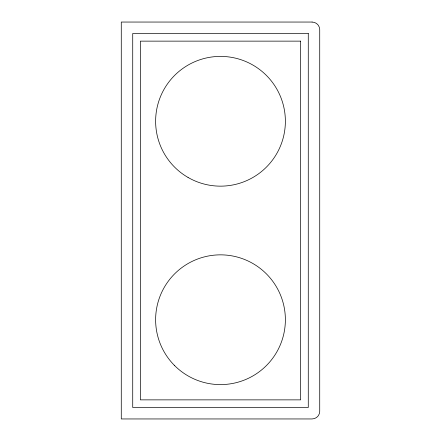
<?xml version="1.0" encoding="UTF-8"?>
<svg xmlns="http://www.w3.org/2000/svg" width="441" height="441" viewBox="0 0 441 441"><rect width="100%" height="100%" fill="white"/><g stroke="black" fill="none" stroke-linecap="round" stroke-linejoin="round"><path stroke-width="0.66" d="M312.09 22.05L121.275 22.05L121.275 418.95L312.09 418.95A7.635 7.635 0 0 0 319.725 411.315L319.725 29.685A7.635 7.635 0 0 0 312.09 22.05M308.276 33.499L132.724 33.499L132.724 407.501L308.276 407.501L308.276 33.499M300.641 41.134L140.359 41.134L140.359 399.866L300.641 399.866L300.641 41.134M188.059 177.458A64.877 64.877 0 0 0 285.377 121.275A64.877 64.877 0 0 0 188.059 65.092A64.877 64.877 0 0 0 188.059 177.458M174.625 365.6A64.877 64.877 0 0 0 283.166 336.516A64.877 64.877 0 0 0 203.709 257.059A64.877 64.877 0 0 0 174.625 365.6"/></g></svg>
